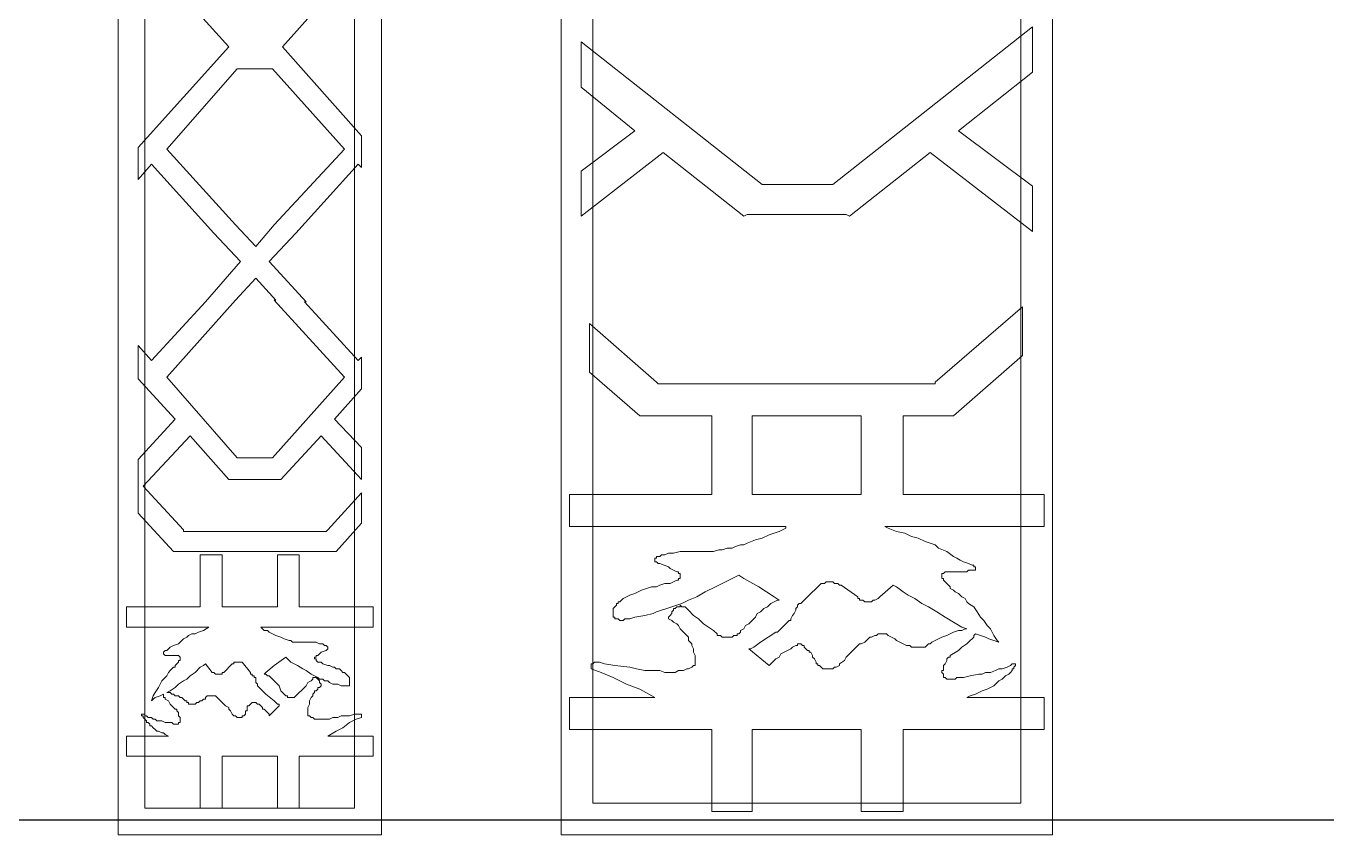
# Model space of a CAD drawing. Extents: x -66030 to 95157, y -13132 to 45879.
# Drawn here: x 51859 to 54888, y 31834 to 33718 of the extents above; entities that cross this region are included whole.
import ezdxf

# ---------------------------------------------------------------- set-up
doc = ezdxf.new("R2010")
doc.units = 0
doc.header["$LTSCALE"] = 100
doc.header["$MEASUREMENT"] = 0
doc.layers.get('0').update_dxf_attribs({"linetype": 'CONTINUOUS'})
doc.layers.add('3', color=11, linetype='CONTINUOUS')

msp = doc.modelspace()

# ---------------------------------------------------------------- linework, layer by layer
at = {"lineweight": 0}
for points in [[(52686.3, 31833.8), (52073.1, 31833.8), (52073.1, 36716.2), (52686.3, 36716.2), (52686.3, 31833.8)], [(54248.7, 36716.2), (53104.3, 36716.2), (53104.3, 31833.8), (54248.7, 31833.8), (54248.7, 36716.2)], [(52623.8, 31896.3), (52135.6, 31896.3), (52135.6, 36657.6), (52623.8, 36657.6), (52623.8, 31896.3)], [(54174.5, 36645.9), (53178.5, 36645.9), (53178.5, 31908), (54174.5, 31908), (54174.5, 36645.9)], [(53537.8, 33279), (53655, 33279), (53768.3, 33279), (53776.1, 33275.1), (53963.6, 33423.5), (54201.9, 33239.9), (54201.9, 33345.4), (54030, 33474.3), (54201.9, 33611), (54201.9, 33716.5), (53737, 33349.3), (53655, 33349.3), (53573, 33349.3), (53151.1, 33681.3), (53151.1, 33575.8), (53276.1, 33474.3), (53151.1, 33380.5), (53151.1, 33275.1), (53342.5, 33423.5), (53530, 33275.1), (53537.8, 33279)], [(53537.8, 33279), (53655, 33279), (53768.3, 33279), (53776.1, 33275.1), (53963.6, 33423.5), (54201.9, 33239.9), (54201.9, 33345.4), (54030, 33474.3), (54201.9, 33611), (54201.9, 33716.5), (53737, 33349.3), (53655, 33349.3), (53573, 33349.3), (53151.1, 33681.3), (53151.1, 33575.8), (53276.1, 33474.3), (53151.1, 33380.5), (53151.1, 33275.1), (53342.5, 33423.5), (53530, 33275.1), (53537.8, 33279)], [(52393.4, 33618.8), (52432.4, 33618.8), (52600.4, 33431.3), (52436.4, 33255.5), (52436.4, 33255.5), (52393.4, 33204.8), (52346.5, 33255.5), (52346.5, 33255.5), (52186.4, 33431.3), (52350.4, 33618.8), (52393.4, 33618.8)], [(52393.4, 33618.8), (52432.4, 33618.8), (52600.4, 33431.3), (52436.4, 33255.5), (52436.4, 33255.5), (52393.4, 33204.8), (52346.5, 33255.5), (52346.5, 33255.5), (52186.4, 33431.3), (52350.4, 33618.8), (52393.4, 33618.8)], [(52393.4, 32712.6), (52432.4, 32712.6), (52600.4, 32900.1), (52436.4, 33079.8), (52440.3, 33079.8), (52393.4, 33130.6), (52346.5, 33079.8), (52346.5, 33079.8), (52186.4, 32900.1), (52350.4, 32712.6), (52393.4, 32712.6)], [(52393.4, 32712.6), (52432.4, 32712.6), (52600.4, 32900.1), (52436.4, 33079.8), (52440.3, 33079.8), (52393.4, 33130.6), (52346.5, 33079.8), (52346.5, 33079.8), (52186.4, 32900.1), (52350.4, 32712.6), (52393.4, 32712.6)], [(53803.4, 31888.5), (53803.4, 32079.9), (53549.6, 32079.9), (53549.6, 31888.5), (53455.8, 31888.5), (53455.8, 32079.9), (53123.8, 32079.9), (53123.8, 32154.1), (53323, 32154.1), (53287.9, 32173.6), (53256.6, 32185.3), (53225.4, 32200.9), (53198, 32212.7), (53174.6, 32220.5), (53174.6, 32220.5), (53174.6, 32224.4), (53174.6, 32224.4), (53174.6, 32228.3), (53174.6, 32228.3), (53174.6, 32228.3), (53174.6, 32232.2), (53174.6, 32232.2), (53178.5, 32232.2), (53178.5, 32232.2), (53182.4, 32236.1), (53186.3, 32236.1), (53190.2, 32236.1), (53194.1, 32236.1), (53205.8, 32232.2), (53229.3, 32228.3), (53264.4, 32224.4), (53280, 32220.5), (53299.6, 32216.6), (53319.1, 32216.6), (53334.7, 32216.6), (53346.4, 32212.7), (53354.3, 32212.7), (53362.1, 32212.7), (53369.9, 32212.7), (53377.7, 32216.6), (53385.5, 32216.6), (53389.4, 32216.6), (53397.2, 32220.5), (53401.1, 32220.5), (53408.9, 32224.4), (53408.9, 32224.4), (53412.8, 32228.3), (53412.8, 32228.3), (53416.8, 32228.3), (53416.8, 32232.2), (53416.8, 32236.1), (53416.8, 32240), (53416.8, 32247.8), (53416.8, 32251.7), (53412.8, 32259.5), (53412.8, 32267.3), (53408.9, 32275.2), (53408.9, 32279.1), (53405, 32283), (53401.1, 32286.9), (53401.1, 32294.7), (53397.2, 32298.6), (53393.3, 32302.5), (53389.4, 32306.4), (53385.5, 32310.3), (53381.6, 32314.2), (53377.7, 32322), (53373.8, 32325.9), (53366, 32329.8), (53362.1, 32333.7), (53354.3, 32337.6), (53354.3, 32341.6), (53358.2, 32345.5), (53362.1, 32349.4), (53362.1, 32353.3), (53366, 32357.2), (53366, 32361.1), (53369.9, 32361.1), (53373.8, 32365), (53377.7, 32365), (53377.7, 32365), (53381.6, 32365), (53381.6, 32368.9), (53385.5, 32365), (53385.5, 32365), (53389.4, 32365), (53389.4, 32365), (53393.3, 32365), (53397.2, 32361.1), (53401.1, 32357.2), (53412.8, 32345.5), (53424.6, 32337.6), (53436.3, 32325.9), (53459.7, 32310.3), (53467.5, 32302.5), (53467.5, 32298.6), (53471.4, 32298.6), (53475.3, 32298.6), (53479.2, 32294.7), (53479.2, 32294.7), (53483.2, 32294.7), (53491, 32294.7), (53494.9, 32294.7), (53498.8, 32294.7), (53502.7, 32294.7), (53506.6, 32298.6), (53510.5, 32298.6), (53514.4, 32298.6), (53514.4, 32302.5), (53518.3, 32302.5), (53522.2, 32306.4), (53522.2, 32310.3), (53530, 32314.2), (53533.9, 32322), (53541.7, 32325.9), (53549.6, 32333.7), (53557.4, 32341.6), (53561.3, 32349.4), (53569.1, 32353.3), (53576.9, 32361.1), (53584.7, 32365), (53592.5, 32372.8), (53600.3, 32376.7), (53608.1, 32380.6), (53612.1, 32380.6), (53600.3, 32388.4), (53565.2, 32411.9), (53530, 32431.4), (53518.3, 32439.2), (53487.1, 32423.6), (53463.6, 32411.9), (53440.2, 32400.1), (53420.7, 32388.4), (53401.1, 32380.6), (53385.5, 32372.8), (53373.8, 32368.9), (53362.1, 32365), (53350.4, 32361.1), (53338.6, 32357.2), (53326.9, 32353.3), (53319.1, 32349.4), (53299.6, 32345.5), (53276.1, 32341.6), (53264.4, 32337.6), (53260.5, 32337.6), (53252.7, 32337.6), (53248.8, 32333.7), (53244.9, 32333.7), (53244.9, 32333.7), (53241, 32333.7), (53237.1, 32337.6), (53233.2, 32337.6), (53233.2, 32337.6), (53229.3, 32337.6), (53229.3, 32337.6), (53229.3, 32341.6), (53225.4, 32341.6), (53225.4, 32341.6), (53225.4, 32345.5), (53225.4, 32349.4), (53225.4, 32349.4), (53225.4, 32353.3), (53225.4, 32353.3), (53225.4, 32357.2), (53225.4, 32357.2), (53225.4, 32361.1), (53225.4, 32361.1), (53229.3, 32365), (53229.3, 32365), (53233.2, 32368.9), (53233.2, 32372.8), (53237.1, 32372.8), (53237.1, 32376.7), (53241, 32376.7), (53244.9, 32380.6), (53248.8, 32384.5), (53256.6, 32388.4), (53264.4, 32392.3), (53276.1, 32396.2), (53284, 32400.1), (53291.8, 32404), (53303.5, 32408), (53315.2, 32411.9), (53326.9, 32411.9), (53334.7, 32415.8), (53346.4, 32419.7), (53358.2, 32419.7), (53366, 32423.6), (53373.8, 32427.5), (53377.7, 32427.5), (53377.7, 32431.4), (53381.6, 32431.4), (53381.6, 32431.4), (53381.6, 32435.3), (53381.6, 32435.3), (53381.6, 32435.3), (53381.6, 32439.2), (53381.6, 32439.2), (53381.6, 32439.2), (53381.6, 32443.1), (53377.7, 32443.1), (53377.7, 32447), (53373.8, 32447), (53366, 32450.9), (53358.2, 32454.8), (53354.3, 32458.7), (53334.7, 32466.5), (53330.8, 32466.5), (53326.9, 32470.4), (53326.9, 32470.4), (53323, 32470.4), (53323, 32474.4), (53323, 32474.4), (53323, 32478.3), (53323, 32478.3), (53326.9, 32478.3), (53326.9, 32482.2), (53330.8, 32482.2), (53334.7, 32482.2), (53338.6, 32486.1), (53346.4, 32486.1), (53354.3, 32490), (53366, 32490), (53381.6, 32493.9), (53393.3, 32493.9), (53397.2, 32493.9), (53408.9, 32493.9), (53416.8, 32493.9), (53428.5, 32493.9), (53440.2, 32493.9), (53448, 32493.9), (53459.7, 32493.9), (53471.4, 32497.8), (53479.2, 32497.8), (53491, 32501.7), (53502.7, 32501.7), (53510.5, 32505.6), (53522.2, 32509.5), (53530, 32509.5), (53537.8, 32513.4), (53557.4, 32521.2), (53573, 32525.1), (53588.6, 32532.9), (53600.3, 32536.9), (53612.1, 32540.8), (53627.7, 32548.6), (53627.7, 32552.5), (53123.8, 32552.5), (53123.8, 32626.7), (53455.8, 32626.7), (53455.8, 32810.3), (53287.9, 32810.3), (53287.9, 32810.3), (53170.7, 32911.8), (53170.7, 33025.1), (53326.9, 32888.4), (53330.8, 32884.5), (53975.3, 32884.5), (53975.3, 32888.4), (54178.4, 33064.2), (54178.4, 32950.9), (54018.3, 32810.3), (54018.3, 32810.3), (54018.3, 32810.3), (54018.3, 32810.3), (54014.4, 32810.3), (53901.1, 32810.3), (53901.1, 32626.7), (54229.2, 32626.7), (54229.2, 32552.5), (53858.1, 32552.5), (53865.9, 32548.6), (53885.5, 32540.8), (53905, 32536.9), (53920.6, 32529), (53936.2, 32525.1), (53951.9, 32517.3), (53963.6, 32513.4), (53975.3, 32509.5), (53983.1, 32501.7), (54002.6, 32493.9), (54018.3, 32482.2), (54026.1, 32478.3), (54033.9, 32474.4), (54041.7, 32470.4), (54053.4, 32466.5), (54061.2, 32462.6), (54065.1, 32462.6), (54065.1, 32458.7), (54069.1, 32458.7), (54069.1, 32458.7), (54069.1, 32454.8), (54069.1, 32454.8), (54069.1, 32454.8), (54069.1, 32450.9), (54069.1, 32450.9), (54065.1, 32450.9), (54061.2, 32450.9), (54053.4, 32450.9), (54049.5, 32447), (54041.7, 32447), (54026.1, 32447), (54010.5, 32447), (54002.6, 32447), (53998.7, 32447), (53998.7, 32447), (53994.8, 32443.1), (53994.8, 32443.1), (53994.8, 32443.1), (53990.9, 32443.1), (53990.9, 32439.2), (53990.9, 32439.2), (53990.9, 32439.2), (53990.9, 32439.2), (53990.9, 32435.3), (53990.9, 32431.4), (53994.8, 32431.4), (53994.8, 32427.5), (53998.7, 32423.6), (54002.6, 32419.7), (54006.6, 32415.8), (54010.5, 32411.9), (54010.5, 32408), (54018.3, 32404), (54022.2, 32400.1), (54030, 32396.2), (54033.9, 32392.3), (54037.8, 32388.4), (54045.6, 32384.5), (54049.5, 32376.7), (54053.4, 32372.8), (54065.1, 32365), (54073, 32353.3), (54080.8, 32341.6), (54088.6, 32333.7), (54096.4, 32322), (54104.2, 32314.2), (54108.1, 32306.4), (54112, 32298.6), (54119.8, 32286.9), (54123.7, 32283), (54112, 32286.9), (54100.3, 32290.8), (54092.5, 32294.7), (54080.8, 32298.6), (54069.1, 32302.5), (54069.1, 32302.5), (54065.1, 32298.6), (54065.1, 32294.7), (54061.2, 32290.8), (54057.3, 32286.9), (54053.4, 32283), (54049.5, 32279.1), (54037.8, 32271.2), (54030, 32263.4), (54010.5, 32251.7), (54010.5, 32247.8), (54006.6, 32247.8), (54006.6, 32247.8), (54002.6, 32243.9), (54002.6, 32240), (53998.7, 32232.2), (53994.8, 32228.3), (53994.8, 32224.4), (53994.8, 32216.6), (53990.9, 32216.6), (53990.9, 32212.7), (53994.8, 32208.7), (53994.8, 32208.7), (53994.8, 32204.8), (53994.8, 32204.8), (53994.8, 32200.9), (53998.7, 32200.9), (53998.7, 32200.9), (54002.6, 32197), (54002.6, 32197), (54006.6, 32197), (54010.5, 32197), (54014.4, 32197), (54018.3, 32197), (54022.2, 32197), (54026.1, 32200.9), (54030, 32200.9), (54041.7, 32200.9), (54057.3, 32204.8), (54076.9, 32208.7), (54084.7, 32208.7), (54092.5, 32212.7), (54104.2, 32212.7), (54115.9, 32216.6), (54123.7, 32220.5), (54131.5, 32220.5), (54143.3, 32224.4), (54151.1, 32228.3), (54155, 32232.2), (54158.9, 32232.2), (54158.9, 32232.2), (54162.8, 32232.2), (54162.8, 32232.2), (54162.8, 32232.2), (54162.8, 32232.2), (54162.8, 32228.3), (54162.8, 32228.3), (54158.9, 32224.4), (54158.9, 32220.5), (54155, 32220.5), (54155, 32216.6), (54151.1, 32212.7), (54147.2, 32208.7), (54139.4, 32204.8), (54135.5, 32200.9), (54131.5, 32197), (54123.7, 32193.1), (54115.9, 32185.3), (54112, 32181.4), (54104.2, 32177.5), (54096.4, 32173.6), (54084.7, 32169.7), (54076.9, 32165.8), (54069.1, 32161.9), (54057.3, 32158), (54049.5, 32154.1), (54229.2, 32154.1), (54229.2, 32079.9), (53901.1, 32079.9), (53901.1, 31888.5), (53803.4, 31888.5)], [(53803.4, 31888.5), (53803.4, 32079.9), (53549.6, 32079.9), (53549.6, 31888.5), (53455.8, 31888.5), (53455.8, 32079.9), (53123.8, 32079.9), (53123.8, 32154.1), (53323, 32154.1), (53287.9, 32173.6), (53256.6, 32185.3), (53225.4, 32200.9), (53198, 32212.7), (53174.6, 32220.5), (53174.6, 32220.5), (53174.6, 32224.4), (53174.6, 32224.4), (53174.6, 32228.3), (53174.6, 32228.3), (53174.6, 32228.3), (53174.6, 32232.2), (53174.6, 32232.2), (53178.5, 32232.2), (53178.5, 32232.2), (53182.4, 32236.1), (53186.3, 32236.1), (53190.2, 32236.1), (53194.1, 32236.1), (53205.8, 32232.2), (53229.3, 32228.3), (53264.4, 32224.4), (53280, 32220.5), (53299.6, 32216.6), (53319.1, 32216.6), (53334.7, 32216.6), (53346.4, 32212.7), (53354.3, 32212.7), (53362.1, 32212.7), (53369.9, 32212.7), (53377.7, 32216.6), (53385.5, 32216.6), (53389.4, 32216.6), (53397.2, 32220.5), (53401.1, 32220.5), (53408.9, 32224.4), (53408.9, 32224.4), (53412.8, 32228.3), (53412.8, 32228.3), (53416.8, 32228.3), (53416.8, 32232.2), (53416.8, 32236.1), (53416.8, 32240), (53416.8, 32247.8), (53416.8, 32251.7), (53412.8, 32259.5), (53412.8, 32267.3), (53408.9, 32275.2), (53408.9, 32279.1), (53405, 32283), (53401.1, 32286.9), (53401.1, 32294.7), (53397.2, 32298.6), (53393.3, 32302.5), (53389.4, 32306.4), (53385.5, 32310.3), (53381.6, 32314.2), (53377.7, 32322), (53373.8, 32325.9), (53366, 32329.8), (53362.1, 32333.7), (53354.3, 32337.6), (53354.3, 32341.6), (53358.2, 32345.5), (53362.1, 32349.4), (53362.1, 32353.3), (53366, 32357.2), (53366, 32361.1), (53369.9, 32361.1), (53373.8, 32365), (53377.7, 32365), (53377.7, 32365), (53381.6, 32365), (53381.6, 32368.9), (53385.5, 32365), (53385.5, 32365), (53389.4, 32365), (53389.4, 32365), (53393.3, 32365), (53397.2, 32361.1), (53401.1, 32357.2), (53412.8, 32345.5), (53424.6, 32337.6), (53436.3, 32325.9), (53459.7, 32310.3), (53467.5, 32302.5), (53467.5, 32298.6), (53471.4, 32298.6), (53475.3, 32298.6), (53479.2, 32294.7), (53479.2, 32294.7), (53483.2, 32294.7), (53491, 32294.7), (53494.9, 32294.7), (53498.8, 32294.7), (53502.7, 32294.7), (53506.6, 32298.6), (53510.5, 32298.6), (53514.4, 32298.6), (53514.4, 32302.5), (53518.3, 32302.5), (53522.2, 32306.4), (53522.2, 32310.3), (53530, 32314.2), (53533.9, 32322), (53541.7, 32325.9), (53549.6, 32333.7), (53557.4, 32341.6), (53561.3, 32349.4), (53569.1, 32353.3), (53576.9, 32361.1), (53584.7, 32365), (53592.5, 32372.8), (53600.3, 32376.7), (53608.1, 32380.6), (53612.1, 32380.6), (53600.3, 32388.4), (53565.2, 32411.9), (53530, 32431.4), (53518.3, 32439.2), (53487.1, 32423.6), (53463.6, 32411.9), (53440.2, 32400.1), (53420.7, 32388.4), (53401.1, 32380.6), (53385.5, 32372.8), (53373.8, 32368.9), (53362.1, 32365), (53350.4, 32361.1), (53338.6, 32357.2), (53326.9, 32353.3), (53319.1, 32349.4), (53299.6, 32345.5), (53276.1, 32341.6), (53264.4, 32337.6), (53260.5, 32337.6), (53252.7, 32337.6), (53248.8, 32333.7), (53244.9, 32333.7), (53244.9, 32333.7), (53241, 32333.7), (53237.1, 32337.6), (53233.2, 32337.6), (53233.2, 32337.6), (53229.3, 32337.6), (53229.3, 32337.6), (53229.3, 32341.6), (53225.4, 32341.6), (53225.4, 32341.6), (53225.4, 32345.5), (53225.4, 32349.4), (53225.4, 32349.4), (53225.4, 32353.3), (53225.4, 32353.3), (53225.4, 32357.2), (53225.4, 32357.2), (53225.4, 32361.1), (53225.4, 32361.1), (53229.3, 32365), (53229.3, 32365), (53233.2, 32368.9), (53233.2, 32372.8), (53237.1, 32372.8), (53237.1, 32376.7), (53241, 32376.7), (53244.9, 32380.6), (53248.8, 32384.5), (53256.6, 32388.4), (53264.4, 32392.3), (53276.1, 32396.2), (53284, 32400.1), (53291.8, 32404), (53303.5, 32408), (53315.2, 32411.9), (53326.9, 32411.9), (53334.7, 32415.8), (53346.4, 32419.7), (53358.2, 32419.7), (53366, 32423.6), (53373.8, 32427.5), (53377.7, 32427.5), (53377.7, 32431.4), (53381.6, 32431.4), (53381.6, 32431.4), (53381.6, 32435.3), (53381.6, 32435.3), (53381.6, 32435.3), (53381.6, 32439.2), (53381.6, 32439.2), (53381.6, 32439.2), (53381.6, 32443.1), (53377.7, 32443.1), (53377.7, 32447), (53373.8, 32447), (53366, 32450.9), (53358.2, 32454.8), (53354.3, 32458.7), (53334.7, 32466.5), (53330.8, 32466.5), (53326.9, 32470.4), (53326.9, 32470.4), (53323, 32470.4), (53323, 32474.4), (53323, 32474.4), (53323, 32478.3), (53323, 32478.3), (53326.9, 32478.3), (53326.9, 32482.2), (53330.8, 32482.2), (53334.7, 32482.2), (53338.6, 32486.1), (53346.4, 32486.1), (53354.3, 32490), (53366, 32490), (53381.6, 32493.9), (53393.3, 32493.9), (53397.2, 32493.9), (53408.9, 32493.9), (53416.8, 32493.9), (53428.5, 32493.9), (53440.2, 32493.9), (53448, 32493.9), (53459.7, 32493.9), (53471.4, 32497.8), (53479.2, 32497.8), (53491, 32501.7), (53502.7, 32501.7), (53510.5, 32505.6), (53522.2, 32509.5), (53530, 32509.5), (53537.8, 32513.4), (53557.4, 32521.2), (53573, 32525.1), (53588.6, 32532.9), (53600.3, 32536.9), (53612.1, 32540.8), (53627.7, 32548.6), (53627.7, 32552.5), (53123.8, 32552.5), (53123.8, 32626.7), (53455.8, 32626.7), (53455.8, 32810.3), (53287.9, 32810.3), (53287.9, 32810.3), (53170.7, 32911.8), (53170.7, 33025.1), (53326.9, 32888.4), (53330.8, 32884.5), (53975.3, 32884.5), (53975.3, 32888.4), (54178.4, 33064.2), (54178.4, 32950.9), (54018.3, 32810.3), (54018.3, 32810.3), (54018.3, 32810.3), (54018.3, 32810.3), (54014.4, 32810.3), (53901.1, 32810.3), (53901.1, 32626.7), (54229.2, 32626.7), (54229.2, 32552.5), (53858.1, 32552.5), (53865.9, 32548.6), (53885.5, 32540.8), (53905, 32536.9), (53920.6, 32529), (53936.2, 32525.1), (53951.9, 32517.3), (53963.6, 32513.4), (53975.3, 32509.5), (53983.1, 32501.7), (54002.6, 32493.9), (54018.3, 32482.2), (54026.1, 32478.3), (54033.9, 32474.4), (54041.7, 32470.4), (54053.4, 32466.5), (54061.2, 32462.6), (54065.1, 32462.6), (54065.1, 32458.7), (54069.1, 32458.7), (54069.1, 32458.7), (54069.1, 32454.8), (54069.1, 32454.8), (54069.1, 32454.8), (54069.1, 32450.9), (54069.1, 32450.9), (54065.1, 32450.9), (54061.2, 32450.9), (54053.4, 32450.9), (54049.5, 32447), (54041.7, 32447), (54026.1, 32447), (54010.5, 32447), (54002.6, 32447), (53998.7, 32447), (53998.7, 32447), (53994.8, 32443.1), (53994.8, 32443.1), (53994.8, 32443.1), (53990.9, 32443.1), (53990.9, 32439.2), (53990.9, 32439.2), (53990.9, 32439.2), (53990.9, 32439.2), (53990.9, 32435.3), (53990.9, 32431.4), (53994.8, 32431.4), (53994.8, 32427.5), (53998.7, 32423.6), (54002.6, 32419.7), (54006.6, 32415.8), (54010.5, 32411.9), (54010.5, 32408), (54018.3, 32404), (54022.2, 32400.1), (54030, 32396.2), (54033.9, 32392.3), (54037.8, 32388.4), (54045.6, 32384.5), (54049.5, 32376.7), (54053.4, 32372.8), (54065.1, 32365), (54073, 32353.3), (54080.8, 32341.6), (54088.6, 32333.7), (54096.4, 32322), (54104.2, 32314.2), (54108.1, 32306.4), (54112, 32298.6), (54119.8, 32286.9), (54123.7, 32283), (54112, 32286.9), (54100.3, 32290.8), (54092.5, 32294.7), (54080.8, 32298.6), (54069.1, 32302.5), (54069.1, 32302.5), (54065.1, 32298.6), (54065.1, 32294.7), (54061.2, 32290.8), (54057.3, 32286.9), (54053.4, 32283), (54049.5, 32279.1), (54037.8, 32271.2), (54030, 32263.4), (54010.5, 32251.7), (54010.5, 32247.8), (54006.6, 32247.8), (54006.6, 32247.8), (54002.6, 32243.9), (54002.6, 32240), (53998.7, 32232.2), (53994.8, 32228.3), (53994.8, 32224.4), (53994.8, 32216.6), (53990.9, 32216.6), (53990.9, 32212.7), (53994.8, 32208.7), (53994.8, 32208.7), (53994.8, 32204.8), (53994.8, 32204.8), (53994.8, 32200.9), (53998.7, 32200.9), (53998.7, 32200.9), (54002.6, 32197), (54002.6, 32197), (54006.6, 32197), (54010.5, 32197), (54014.4, 32197), (54018.3, 32197), (54022.2, 32197), (54026.1, 32200.9), (54030, 32200.9), (54041.7, 32200.9), (54057.3, 32204.8), (54076.9, 32208.7), (54084.7, 32208.7), (54092.5, 32212.7), (54104.2, 32212.7), (54115.9, 32216.6), (54123.7, 32220.5), (54131.5, 32220.5), (54143.3, 32224.4), (54151.1, 32228.3), (54155, 32232.2), (54158.9, 32232.2), (54158.9, 32232.2), (54162.8, 32232.2), (54162.8, 32232.2), (54162.8, 32232.2), (54162.8, 32232.2), (54162.8, 32228.3), (54162.8, 32228.3), (54158.9, 32224.4), (54158.9, 32220.5), (54155, 32220.5), (54155, 32216.6), (54151.1, 32212.7), (54147.2, 32208.7), (54139.4, 32204.8), (54135.5, 32200.9), (54131.5, 32197), (54123.7, 32193.1), (54115.9, 32185.3), (54112, 32181.4), (54104.2, 32177.5), (54096.4, 32173.6), (54084.7, 32169.7), (54076.9, 32165.8), (54069.1, 32161.9), (54057.3, 32158), (54049.5, 32154.1), (54229.2, 32154.1), (54229.2, 32079.9), (53901.1, 32079.9), (53901.1, 31888.5), (53803.4, 31888.5)], [(53549.6, 32810.3), (53549.6, 32626.7), (53803.4, 32626.7), (53803.4, 32810.3), (53549.6, 32810.3)], [(53549.6, 32810.3), (53549.6, 32626.7), (53803.4, 32626.7), (53803.4, 32810.3), (53549.6, 32810.3)], [(52315.3, 31896.3), (52315.3, 32017.4), (52444.2, 32017.4), (52444.2, 31896.3), (52494.9, 31896.3), (52494.9, 32017.4), (52666.8, 32017.4), (52666.8, 32064.2), (52561.3, 32064.2), (52580.9, 32075.9), (52596.5, 32083.8), (52612.1, 32095.5), (52627.7, 32103.3), (52639.5, 32107.2), (52639.5, 32107.2), (52639.5, 32111.1), (52639.5, 32111.1), (52639.5, 32111.1), (52639.5, 32115), (52639.5, 32115), (52639.5, 32115), (52635.6, 32115), (52635.6, 32115), (52635.6, 32115), (52631.7, 32115), (52627.7, 32115), (52623.8, 32115), (52612.1, 32111.1), (52592.6, 32111.1), (52584.8, 32107.2), (52573.1, 32107.2), (52565.3, 32103.3), (52557.4, 32103.3), (52545.7, 32103.3), (52541.8, 32103.3), (52537.9, 32103.3), (52534, 32103.3), (52530.1, 32103.3), (52526.2, 32107.2), (52526.2, 32107.2), (52522.3, 32107.2), (52518.4, 32111.1), (52518.4, 32111.1), (52514.5, 32111.1), (52514.5, 32115), (52514.5, 32115), (52514.5, 32118.9), (52514.5, 32122.8), (52514.5, 32126.7), (52514.5, 32130.6), (52518.4, 32138.4), (52518.4, 32142.3), (52518.4, 32146.3), (52522.3, 32154.1), (52526.2, 32158), (52526.2, 32161.9), (52530.1, 32165.8), (52530.1, 32169.7), (52534, 32169.7), (52537.9, 32173.6), (52537.9, 32177.5), (52541.8, 32177.5), (52545.7, 32181.4), (52545.7, 32185.3), (52541.8, 32189.2), (52541.8, 32193.1), (52537.9, 32197), (52537.9, 32197), (52537.9, 32197), (52534, 32200.9), (52534, 32200.9), (52530.1, 32200.9), (52530.1, 32200.9), (52530.1, 32200.9), (52526.2, 32200.9), (52526.2, 32197), (52522.3, 32193.1), (52514.5, 32189.2), (52510.6, 32181.4), (52502.8, 32173.6), (52491, 32161.9), (52487.1, 32158), (52487.1, 32158), (52487.1, 32158), (52483.2, 32154.1), (52479.3, 32154.1), (52479.3, 32154.1), (52475.4, 32154.1), (52475.4, 32154.1), (52471.5, 32154.1), (52467.6, 32154.1), (52467.6, 32158), (52463.7, 32158), (52463.7, 32158), (52459.8, 32161.9), (52459.8, 32161.9), (52459.8, 32161.9), (52452, 32169.7), (52448.1, 32181.4), (52444.2, 32185.3), (52440.3, 32189.2), (52436.4, 32193.1), (52432.4, 32197), (52428.5, 32200.9), (52424.6, 32204.8), (52420.7, 32204.8), (52416.8, 32208.7), (52412.9, 32208.7), (52416.8, 32212.7), (52436.4, 32228.3), (52463.7, 32247.8), (52475.4, 32236.1), (52491, 32228.3), (52502.8, 32220.5), (52510.6, 32216.6), (52522.3, 32208.7), (52530.1, 32204.8), (52537.9, 32200.9), (52541.8, 32197), (52549.6, 32197), (52553.5, 32193.1), (52561.3, 32193.1), (52565.3, 32189.2), (52573.1, 32185.3), (52584.8, 32185.3), (52592.6, 32181.4), (52596.5, 32181.4), (52600.4, 32181.4), (52604.3, 32181.4), (52608.2, 32181.4), (52608.2, 32181.4), (52612.1, 32181.4), (52612.1, 32185.3), (52612.1, 32185.3), (52612.1, 32185.3), (52612.1, 32189.2), (52612.1, 32189.2), (52612.1, 32193.1), (52612.1, 32193.1), (52612.1, 32193.1), (52612.1, 32197), (52612.1, 32197), (52612.1, 32200.9), (52608.2, 32204.8), (52608.2, 32204.8), (52604.3, 32208.7), (52600.4, 32212.7), (52596.5, 32212.7), (52592.6, 32216.6), (52588.7, 32220.5), (52580.9, 32220.5), (52577, 32224.4), (52573.1, 32224.4), (52565.3, 32228.3), (52561.3, 32228.3), (52549.6, 32232.2), (52545.7, 32236.1), (52541.8, 32236.1), (52537.9, 32236.1), (52534, 32240), (52534, 32240), (52534, 32240), (52534, 32243.9), (52530.1, 32243.9), (52530.1, 32243.9), (52530.1, 32243.9), (52530.1, 32243.9), (52530.1, 32247.8), (52534, 32247.8), (52534, 32251.7), (52537.9, 32251.7), (52541.8, 32255.6), (52541.8, 32255.6), (52545.7, 32259.5), (52557.4, 32263.4), (52557.4, 32263.4), (52561.3, 32267.3), (52561.3, 32267.3), (52561.3, 32267.3), (52561.3, 32267.3), (52561.3, 32271.2), (52561.3, 32271.2), (52561.3, 32271.2), (52561.3, 32271.2), (52561.3, 32271.2), (52557.4, 32275.2), (52553.5, 32275.2), (52549.6, 32279.1), (52545.7, 32279.1), (52541.8, 32279.1), (52534, 32283), (52522.3, 32283), (52518.4, 32283), (52514.5, 32283), (52506.7, 32283), (52502.8, 32283), (52498.9, 32283), (52491, 32283), (52487.1, 32283), (52479.3, 32283), (52475.4, 32286.9), (52471.5, 32286.9), (52459.8, 32290.8), (52452, 32294.7), (52440.3, 32298.6), (52432.4, 32302.5), (52424.6, 32306.4), (52420.7, 32310.3), (52412.9, 32310.3), (52405.1, 32318.1), (52405.1, 32318.1), (52666.8, 32318.1), (52666.8, 32365), (52494.9, 32365), (52494.9, 32486.1), (52444.2, 32486.1), (52444.2, 32365), (52315.3, 32365), (52315.3, 32486.1), (52264.5, 32486.1), (52264.5, 32365), (52092.6, 32365), (52092.6, 32318.1), (52284, 32318.1), (52284, 32318.1), (52272.3, 32310.3), (52260.6, 32306.4), (52252.8, 32302.5), (52245, 32302.5), (52237.2, 32298.6), (52233.2, 32294.7), (52225.4, 32290.8), (52221.5, 32286.9), (52213.7, 32279.1), (52202, 32275.2), (52194.2, 32271.2), (52190.3, 32267.3), (52186.4, 32263.4), (52182.5, 32263.4), (52178.6, 32259.5), (52178.6, 32259.5), (52178.6, 32259.5), (52178.6, 32259.5), (52178.6, 32255.6), (52178.6, 32255.6), (52178.6, 32255.6), (52178.6, 32255.6), (52178.6, 32255.6), (52178.6, 32255.6), (52182.5, 32251.7), (52186.4, 32251.7), (52190.3, 32251.7), (52190.3, 32251.7), (52202, 32251.7), (52205.9, 32251.7), (52213.7, 32251.7), (52213.7, 32251.7), (52217.6, 32247.8), (52217.6, 32247.8), (52217.6, 32247.8), (52217.6, 32247.8), (52217.6, 32247.8), (52217.6, 32243.9), (52217.6, 32243.9), (52217.6, 32240), (52213.7, 32240), (52213.7, 32236.1), (52209.8, 32232.2), (52205.9, 32228.3), (52205.9, 32224.4), (52202, 32224.4), (52198.1, 32220.5), (52194.2, 32216.6), (52190.3, 32212.7), (52186.4, 32204.8), (52178.6, 32197), (52174.7, 32193.1), (52170.7, 32185.3), (52166.8, 32177.5), (52159, 32165.8), (52155.1, 32158), (52151.2, 32146.3), (52155.1, 32150.2), (52159, 32154.1), (52170.7, 32158), (52178.6, 32161.9), (52178.6, 32158), (52178.6, 32158), (52178.6, 32154.1), (52182.5, 32154.1), (52182.5, 32150.2), (52190.3, 32146.3), (52194.2, 32138.4), (52198.1, 32134.5), (52205.9, 32126.7), (52209.8, 32126.7), (52209.8, 32122.8), (52213.7, 32118.9), (52213.7, 32115), (52213.7, 32111.1), (52217.6, 32107.2), (52217.6, 32107.2), (52217.6, 32103.3), (52217.6, 32099.4), (52217.6, 32095.5), (52213.7, 32095.5), (52213.7, 32095.5), (52213.7, 32095.5), (52213.7, 32091.6), (52209.8, 32091.6), (52209.8, 32091.6), (52209.8, 32091.6), (52205.9, 32091.6), (52205.9, 32091.6), (52202, 32091.6), (52198.1, 32095.5), (52198.1, 32095.5), (52190.3, 32095.5), (52182.5, 32095.5), (52174.7, 32099.4), (52162.9, 32099.4), (52159, 32103.3), (52155.1, 32103.3), (52151.2, 32107.2), (52143.4, 32107.2), (52139.5, 32111.1), (52135.6, 32111.1), (52135.6, 32115), (52131.7, 32115), (52131.7, 32115), (52131.7, 32115), (52127.8, 32115), (52127.8, 32115), (52127.8, 32111.1), (52131.7, 32111.1), (52131.7, 32107.2), (52131.7, 32107.2), (52135.6, 32103.3), (52135.6, 32103.3), (52139.5, 32099.4), (52139.5, 32095.5), (52143.4, 32095.5), (52147.3, 32091.6), (52147.3, 32087.7), (52151.2, 32087.7), (52155.1, 32083.8), (52159, 32079.9), (52162.9, 32075.9), (52166.8, 32075.9), (52174.7, 32072), (52178.6, 32072), (52182.5, 32068.1), (52190.3, 32064.2), (52092.6, 32064.2), (52092.6, 32017.4), (52264.5, 32017.4), (52264.5, 31896.3), (52315.3, 31896.3)], [(52315.3, 31896.3), (52315.3, 32017.4), (52444.2, 32017.4), (52444.2, 31896.3), (52494.9, 31896.3), (52494.9, 32017.4), (52666.8, 32017.4), (52666.8, 32064.2), (52561.3, 32064.2), (52580.9, 32075.9), (52596.5, 32083.8), (52612.1, 32095.5), (52627.7, 32103.3), (52639.5, 32107.2), (52639.5, 32107.2), (52639.5, 32111.1), (52639.5, 32111.1), (52639.5, 32111.1), (52639.5, 32115), (52639.5, 32115), (52639.5, 32115), (52635.6, 32115), (52635.6, 32115), (52635.6, 32115), (52631.7, 32115), (52627.7, 32115), (52623.8, 32115), (52612.1, 32111.1), (52592.6, 32111.1), (52584.8, 32107.2), (52573.1, 32107.2), (52565.3, 32103.3), (52557.4, 32103.3), (52545.7, 32103.3), (52541.8, 32103.3), (52537.9, 32103.3), (52534, 32103.3), (52530.1, 32103.3), (52526.2, 32107.2), (52526.2, 32107.2), (52522.3, 32107.2), (52518.4, 32111.1), (52518.4, 32111.1), (52514.5, 32111.1), (52514.5, 32115), (52514.5, 32115), (52514.5, 32118.9), (52514.5, 32122.8), (52514.5, 32126.7), (52514.5, 32130.6), (52518.4, 32138.4), (52518.4, 32142.3), (52518.4, 32146.3), (52522.3, 32154.1), (52526.2, 32158), (52526.2, 32161.9), (52530.1, 32165.8), (52530.1, 32169.7), (52534, 32169.7), (52537.9, 32173.6), (52537.9, 32177.5), (52541.8, 32177.5), (52545.7, 32181.4), (52545.7, 32185.3), (52541.8, 32189.2), (52541.8, 32193.1), (52537.9, 32197), (52537.9, 32197), (52537.9, 32197), (52534, 32200.9), (52534, 32200.9), (52530.1, 32200.9), (52530.1, 32200.9), (52530.1, 32200.9), (52526.2, 32200.9), (52526.2, 32197), (52522.3, 32193.1), (52514.5, 32189.2), (52510.6, 32181.4), (52502.8, 32173.6), (52491, 32161.9), (52487.1, 32158), (52487.1, 32158), (52487.1, 32158), (52483.2, 32154.1), (52479.3, 32154.1), (52479.3, 32154.1), (52475.4, 32154.1), (52475.4, 32154.1), (52471.5, 32154.1), (52467.6, 32154.1), (52467.6, 32158), (52463.7, 32158), (52463.7, 32158), (52459.8, 32161.9), (52459.8, 32161.9), (52459.8, 32161.9), (52452, 32169.7), (52448.1, 32181.4), (52444.2, 32185.3), (52440.3, 32189.2), (52436.4, 32193.1), (52432.4, 32197), (52428.5, 32200.9), (52424.6, 32204.8), (52420.7, 32204.8), (52416.8, 32208.7), (52412.9, 32208.7), (52416.8, 32212.7), (52436.4, 32228.3), (52463.7, 32247.8), (52475.4, 32236.1), (52491, 32228.3), (52502.8, 32220.5), (52510.6, 32216.6), (52522.3, 32208.7), (52530.1, 32204.8), (52537.9, 32200.9), (52541.8, 32197), (52549.6, 32197), (52553.5, 32193.1), (52561.3, 32193.1), (52565.3, 32189.2), (52573.1, 32185.3), (52584.8, 32185.3), (52592.6, 32181.4), (52596.5, 32181.4), (52600.4, 32181.4), (52604.3, 32181.4), (52608.2, 32181.4), (52608.2, 32181.4), (52612.1, 32181.4), (52612.1, 32185.3), (52612.1, 32185.3), (52612.1, 32185.3), (52612.1, 32189.2), (52612.1, 32189.2), (52612.1, 32193.1), (52612.1, 32193.1), (52612.1, 32193.1), (52612.1, 32197), (52612.1, 32197), (52612.1, 32200.9), (52608.2, 32204.8), (52608.2, 32204.8), (52604.3, 32208.7), (52600.4, 32212.7), (52596.5, 32212.7), (52592.6, 32216.6), (52588.7, 32220.5), (52580.9, 32220.5), (52577, 32224.4), (52573.1, 32224.4), (52565.3, 32228.3), (52561.3, 32228.3), (52549.6, 32232.2), (52545.7, 32236.1), (52541.8, 32236.1), (52537.9, 32236.1), (52534, 32240), (52534, 32240), (52534, 32240), (52534, 32243.9), (52530.1, 32243.9), (52530.1, 32243.9), (52530.1, 32243.9), (52530.1, 32243.9), (52530.1, 32247.8), (52534, 32247.8), (52534, 32251.7), (52537.9, 32251.7), (52541.8, 32255.6), (52541.8, 32255.6), (52545.7, 32259.5), (52557.4, 32263.4), (52557.4, 32263.4), (52561.3, 32267.3), (52561.3, 32267.3), (52561.3, 32267.3), (52561.3, 32267.3), (52561.3, 32271.2), (52561.3, 32271.2), (52561.3, 32271.2), (52561.3, 32271.2), (52561.3, 32271.2), (52557.4, 32275.2), (52553.5, 32275.2), (52549.6, 32279.1), (52545.7, 32279.1), (52541.8, 32279.1), (52534, 32283), (52522.3, 32283), (52518.4, 32283), (52514.5, 32283), (52506.7, 32283), (52502.8, 32283), (52498.9, 32283), (52491, 32283), (52487.1, 32283), (52479.3, 32283), (52475.4, 32286.9), (52471.5, 32286.9), (52459.8, 32290.8), (52452, 32294.7), (52440.3, 32298.6), (52432.4, 32302.5), (52424.6, 32306.4), (52420.7, 32310.3), (52412.9, 32310.3), (52405.1, 32318.1), (52405.1, 32318.1), (52666.8, 32318.1), (52666.8, 32365), (52494.9, 32365), (52494.9, 32486.1), (52444.2, 32486.1), (52444.2, 32365), (52315.3, 32365), (52315.3, 32486.1), (52264.5, 32486.1), (52264.5, 32365), (52092.6, 32365), (52092.6, 32318.1), (52284, 32318.1), (52284, 32318.1), (52272.3, 32310.3), (52260.6, 32306.4), (52252.8, 32302.5), (52245, 32302.5), (52237.2, 32298.6), (52233.2, 32294.7), (52225.4, 32290.8), (52221.5, 32286.9), (52213.7, 32279.1), (52202, 32275.2), (52194.2, 32271.2), (52190.3, 32267.3), (52186.4, 32263.4), (52182.5, 32263.4), (52178.6, 32259.5), (52178.6, 32259.5), (52178.6, 32259.5), (52178.6, 32259.5), (52178.6, 32255.6), (52178.6, 32255.6), (52178.6, 32255.6), (52178.6, 32255.6), (52178.6, 32255.6), (52178.6, 32255.6), (52182.5, 32251.7), (52186.4, 32251.7), (52190.3, 32251.7), (52190.3, 32251.7), (52202, 32251.7), (52205.9, 32251.7), (52213.7, 32251.7), (52213.7, 32251.7), (52217.6, 32247.8), (52217.6, 32247.8), (52217.6, 32247.8), (52217.6, 32247.8), (52217.6, 32247.8), (52217.6, 32243.9), (52217.6, 32243.9), (52217.6, 32240), (52213.7, 32240), (52213.7, 32236.1), (52209.8, 32232.2), (52205.9, 32228.3), (52205.9, 32224.4), (52202, 32224.4), (52198.1, 32220.5), (52194.2, 32216.6), (52190.3, 32212.7), (52186.4, 32204.8), (52178.6, 32197), (52174.7, 32193.1), (52170.7, 32185.3), (52166.8, 32177.5), (52159, 32165.8), (52155.1, 32158), (52151.2, 32146.3), (52155.1, 32150.2), (52159, 32154.1), (52170.7, 32158), (52178.6, 32161.9), (52178.6, 32158), (52178.6, 32158), (52178.6, 32154.1), (52182.5, 32154.1), (52182.5, 32150.2), (52190.3, 32146.3), (52194.2, 32138.4), (52198.1, 32134.5), (52205.9, 32126.7), (52209.8, 32126.7), (52209.8, 32122.8), (52213.7, 32118.9), (52213.7, 32115), (52213.7, 32111.1), (52217.6, 32107.2), (52217.6, 32107.2), (52217.6, 32103.3), (52217.6, 32099.4), (52217.6, 32095.5), (52213.7, 32095.5), (52213.7, 32095.5), (52213.7, 32095.5), (52213.7, 32091.6), (52209.8, 32091.6), (52209.8, 32091.6), (52209.8, 32091.6), (52205.9, 32091.6), (52205.9, 32091.6), (52202, 32091.6), (52198.1, 32095.5), (52198.1, 32095.5), (52190.3, 32095.5), (52182.5, 32095.5), (52174.7, 32099.4), (52162.9, 32099.4), (52159, 32103.3), (52155.1, 32103.3), (52151.2, 32107.2), (52143.4, 32107.2), (52139.5, 32111.1), (52135.6, 32111.1), (52135.6, 32115), (52131.7, 32115), (52131.7, 32115), (52131.7, 32115), (52127.8, 32115), (52127.8, 32115), (52127.8, 32111.1), (52131.7, 32111.1), (52131.7, 32107.2), (52131.7, 32107.2), (52135.6, 32103.3), (52135.6, 32103.3), (52139.5, 32099.4), (52139.5, 32095.5), (52143.4, 32095.5), (52147.3, 32091.6), (52147.3, 32087.7), (52151.2, 32087.7), (52155.1, 32083.8), (52159, 32079.9), (52162.9, 32075.9), (52166.8, 32075.9), (52174.7, 32072), (52178.6, 32072), (52182.5, 32068.1), (52190.3, 32064.2), (52092.6, 32064.2), (52092.6, 32017.4), (52264.5, 32017.4), (52264.5, 31896.3), (52315.3, 31896.3)], [(53655, 32368.9), (53655, 32368.9), (53655, 32365), (53651.1, 32361.1), (53651.1, 32357.2), (53647.2, 32349.4), (53643.3, 32345.5), (53639.4, 32337.6), (53639.4, 32333.7), (53635.5, 32333.7), (53631.6, 32329.8), (53627.7, 32325.9), (53623.8, 32322), (53619.9, 32318.1), (53616, 32314.2), (53612.1, 32310.3), (53608.1, 32306.4), (53604.2, 32306.4), (53569.1, 32283), (53553.5, 32271.2), (53545.7, 32267.3), (53541.7, 32267.3), (53588.6, 32228.3), (53592.5, 32232.2), (53600.3, 32240), (53604.2, 32243.9), (53612.1, 32247.8), (53616, 32255.6), (53623.8, 32259.5), (53631.6, 32263.4), (53639.4, 32267.3), (53643.3, 32271.2), (53651.1, 32275.2), (53655, 32275.2), (53655, 32279.1), (53658.9, 32279.1), (53662.8, 32279.1), (53662.8, 32279.1), (53666.7, 32275.2), (53666.7, 32275.2), (53670.6, 32275.2), (53670.6, 32275.2), (53670.6, 32271.2), (53674.5, 32267.3), (53674.5, 32267.3), (53678.5, 32263.4), (53678.5, 32263.4), (53682.4, 32263.4), (53682.4, 32259.5), (53686.3, 32259.5), (53686.3, 32259.5), (53686.3, 32259.5), (53686.3, 32259.5), (53686.3, 32259.5), (53690.2, 32251.7), (53690.2, 32247.8), (53694.1, 32243.9), (53698, 32236.1), (53698, 32236.1), (53698, 32232.2), (53701.9, 32232.2), (53701.9, 32228.3), (53705.8, 32228.3), (53709.7, 32224.4), (53709.7, 32224.4), (53713.6, 32220.5), (53717.5, 32220.5), (53717.5, 32220.5), (53721.4, 32220.5), (53725.3, 32220.5), (53729.2, 32220.5), (53733.1, 32220.5), (53737, 32220.5), (53740.9, 32224.4), (53744.9, 32224.4), (53752.7, 32228.3), (53752.7, 32232.2), (53764.4, 32240), (53768.3, 32247.8), (53776.1, 32255.6), (53783.9, 32263.4), (53791.7, 32271.2), (53799.5, 32279.1), (53803.4, 32279.1), (53811.3, 32283), (53815.2, 32286.9), (53819.1, 32290.8), (53823, 32294.7), (53826.9, 32294.7), (53834.7, 32298.6), (53838.6, 32298.6), (53842.5, 32302.5), (53846.4, 32302.5), (53850.3, 32302.5), (53854.2, 32302.5), (53858.1, 32302.5), (53862, 32302.5), (53865.9, 32298.6), (53873.8, 32294.7), (53881.6, 32290.8), (53885.5, 32286.9), (53893.3, 32283), (53901.1, 32279.1), (53908.9, 32275.2), (53916.7, 32275.2), (53920.6, 32271.2), (53924.5, 32271.2), (53928.4, 32271.2), (53932.3, 32271.2), (53936.2, 32271.2), (53940.2, 32271.2), (53944.1, 32271.2), (53948, 32271.2), (53951.9, 32271.2), (53955.8, 32275.2), (53955.8, 32275.2), (53959.7, 32279.1), (53963.6, 32279.1), (53967.5, 32283), (53975.3, 32286.9), (53983.1, 32290.8), (53990.9, 32294.7), (54002.6, 32298.6), (54010.5, 32302.5), (54018.3, 32306.4), (54030, 32310.3), (54037.8, 32310.3), (54045.6, 32314.2), (54049.5, 32314.2), (54037.8, 32318.1), (54018.3, 32329.8), (53998.7, 32341.6), (53979.2, 32353.3), (53959.7, 32365), (53944.1, 32372.8), (53928.4, 32384.5), (53912.8, 32392.3), (53901.1, 32400.1), (53885.5, 32411.9), (53877.7, 32415.8), (53846.4, 32388.4), (53842.5, 32384.5), (53842.5, 32384.5), (53834.7, 32380.6), (53830.8, 32380.6), (53826.9, 32376.7), (53823, 32376.7), (53815.2, 32376.7), (53811.3, 32376.7), (53811.3, 32376.7), (53807.4, 32380.6), (53803.4, 32380.6), (53799.5, 32380.6), (53799.5, 32384.5), (53795.6, 32384.5), (53795.6, 32388.4), (53756.6, 32415.8), (53752.7, 32415.8), (53748.8, 32419.7), (53744.9, 32419.7), (53740.9, 32419.7), (53737, 32423.6), (53733.1, 32423.6), (53729.2, 32423.6), (53725.3, 32423.6), (53721.4, 32423.6), (53717.5, 32419.7), (53709.7, 32419.7), (53674.5, 32384.5), (53670.6, 32380.6), (53666.7, 32376.7), (53662.8, 32372.8), (53658.9, 32372.8), (53655, 32368.9), (53655, 32368.9)], [(53655, 32368.9), (53655, 32368.9), (53655, 32365), (53651.1, 32361.1), (53651.1, 32357.2), (53647.2, 32349.4), (53643.3, 32345.5), (53639.4, 32337.6), (53639.4, 32333.7), (53635.5, 32333.7), (53631.6, 32329.8), (53627.7, 32325.9), (53623.8, 32322), (53619.9, 32318.1), (53616, 32314.2), (53612.1, 32310.3), (53608.1, 32306.4), (53604.2, 32306.4), (53569.1, 32283), (53553.5, 32271.2), (53545.7, 32267.3), (53541.7, 32267.3), (53588.6, 32228.3), (53592.5, 32232.2), (53600.3, 32240), (53604.2, 32243.9), (53612.1, 32247.8), (53616, 32255.6), (53623.8, 32259.5), (53631.6, 32263.4), (53639.4, 32267.3), (53643.3, 32271.2), (53651.1, 32275.2), (53655, 32275.2), (53655, 32279.1), (53658.9, 32279.1), (53662.8, 32279.1), (53662.8, 32279.1), (53666.7, 32275.2), (53666.7, 32275.2), (53670.6, 32275.2), (53670.6, 32275.2), (53670.6, 32271.2), (53674.5, 32267.3), (53674.5, 32267.3), (53678.5, 32263.4), (53678.5, 32263.4), (53682.4, 32263.4), (53682.4, 32259.5), (53686.3, 32259.5), (53686.3, 32259.5), (53686.3, 32259.5), (53686.3, 32259.5), (53686.3, 32259.5), (53690.2, 32251.7), (53690.2, 32247.8), (53694.1, 32243.9), (53698, 32236.1), (53698, 32236.1), (53698, 32232.2), (53701.9, 32232.2), (53701.9, 32228.3), (53705.8, 32228.3), (53709.7, 32224.4), (53709.7, 32224.4), (53713.6, 32220.5), (53717.5, 32220.5), (53717.5, 32220.5), (53721.4, 32220.5), (53725.3, 32220.5), (53729.2, 32220.5), (53733.1, 32220.5), (53737, 32220.5), (53740.9, 32224.4), (53744.9, 32224.4), (53752.7, 32228.3), (53752.7, 32232.2), (53764.4, 32240), (53768.3, 32247.8), (53776.1, 32255.6), (53783.9, 32263.4), (53791.7, 32271.2), (53799.5, 32279.1), (53803.4, 32279.1), (53811.3, 32283), (53815.2, 32286.9), (53819.1, 32290.8), (53823, 32294.7), (53826.9, 32294.7), (53834.7, 32298.6), (53838.6, 32298.6), (53842.5, 32302.5), (53846.4, 32302.5), (53850.3, 32302.5), (53854.2, 32302.5), (53858.1, 32302.5), (53862, 32302.5), (53865.9, 32298.6), (53873.8, 32294.7), (53881.6, 32290.8), (53885.5, 32286.9), (53893.3, 32283), (53901.1, 32279.1), (53908.9, 32275.2), (53916.7, 32275.2), (53920.6, 32271.2), (53924.5, 32271.2), (53928.4, 32271.2), (53932.3, 32271.2), (53936.2, 32271.2), (53940.2, 32271.2), (53944.1, 32271.2), (53948, 32271.2), (53951.9, 32271.2), (53955.8, 32275.2), (53955.8, 32275.2), (53959.7, 32279.1), (53963.6, 32279.1), (53967.5, 32283), (53975.3, 32286.9), (53983.1, 32290.8), (53990.9, 32294.7), (54002.6, 32298.6), (54010.5, 32302.5), (54018.3, 32306.4), (54030, 32310.3), (54037.8, 32310.3), (54045.6, 32314.2), (54049.5, 32314.2), (54037.8, 32318.1), (54018.3, 32329.8), (53998.7, 32341.6), (53979.2, 32353.3), (53959.7, 32365), (53944.1, 32372.8), (53928.4, 32384.5), (53912.8, 32392.3), (53901.1, 32400.1), (53885.5, 32411.9), (53877.7, 32415.8), (53846.4, 32388.4), (53842.5, 32384.5), (53842.5, 32384.5), (53834.7, 32380.6), (53830.8, 32380.6), (53826.9, 32376.7), (53823, 32376.7), (53815.2, 32376.7), (53811.3, 32376.7), (53811.3, 32376.7), (53807.4, 32380.6), (53803.4, 32380.6), (53799.5, 32380.6), (53799.5, 32384.5), (53795.6, 32384.5), (53795.6, 32388.4), (53756.6, 32415.8), (53752.7, 32415.8), (53748.8, 32419.7), (53744.9, 32419.7), (53740.9, 32419.7), (53737, 32423.6), (53733.1, 32423.6), (53729.2, 32423.6), (53725.3, 32423.6), (53721.4, 32423.6), (53717.5, 32419.7), (53709.7, 32419.7), (53674.5, 32384.5), (53670.6, 32380.6), (53666.7, 32376.7), (53662.8, 32372.8), (53658.9, 32372.8), (53655, 32368.9), (53655, 32368.9)], [(52393.4, 32200.9), (52393.4, 32200.9), (52393.4, 32197), (52393.4, 32193.1), (52393.4, 32189.2), (52397.3, 32185.3), (52397.3, 32181.4), (52401.2, 32177.5), (52405.1, 32173.6), (52409, 32169.7), (52412.9, 32165.8), (52416.8, 32161.9), (52436.4, 32146.3), (52444.2, 32138.4), (52448.1, 32138.4), (52448.1, 32134.5), (52424.6, 32111.1), (52424.6, 32115), (52420.7, 32118.9), (52412.9, 32126.7), (52409, 32126.7), (52409, 32130.6), (52405.1, 32134.5), (52401.2, 32138.4), (52397.3, 32138.4), (52393.4, 32142.3), (52389.5, 32142.3), (52389.5, 32142.3), (52389.5, 32142.3), (52385.6, 32142.3), (52385.6, 32142.3), (52385.6, 32142.3), (52385.6, 32142.3), (52381.7, 32138.4), (52377.8, 32134.5), (52377.8, 32134.5), (52377.8, 32134.5), (52373.9, 32134.5), (52373.9, 32134.5), (52373.9, 32134.5), (52373.9, 32134.5), (52373.9, 32130.6), (52373.9, 32126.7), (52373.9, 32122.8), (52370, 32122.8), (52370, 32118.9), (52370, 32115), (52366, 32111.1), (52366, 32111.1), (52362.1, 32111.1), (52362.1, 32107.2), (52362.1, 32107.2), (52358.2, 32107.2), (52358.2, 32107.2), (52358.2, 32107.2), (52354.3, 32107.2), (52354.3, 32107.2), (52350.4, 32107.2), (52350.4, 32107.2), (52346.5, 32111.1), (52342.6, 32111.1), (52342.6, 32111.1), (52338.7, 32115), (52334.8, 32122.8), (52330.9, 32126.7), (52330.9, 32130.6), (52323.1, 32134.5), (52319.2, 32138.4), (52315.3, 32142.3), (52311.4, 32146.3), (52307.5, 32150.2), (52303.6, 32154.1), (52303.6, 32154.1), (52299.6, 32158), (52295.7, 32158), (52295.7, 32158), (52291.8, 32158), (52291.8, 32158), (52287.9, 32158), (52284, 32158), (52284, 32158), (52280.1, 32158), (52276.2, 32154.1), (52276.2, 32150.2), (52272.3, 32150.2), (52268.4, 32146.3), (52264.5, 32146.3), (52260.6, 32142.3), (52256.7, 32142.3), (52252.8, 32138.4), (52248.9, 32138.4), (52245, 32138.4), (52245, 32138.4), (52241.1, 32138.4), (52241.1, 32138.4), (52237.2, 32138.4), (52237.2, 32142.3), (52237.2, 32142.3), (52233.2, 32142.3), (52233.2, 32146.3), (52229.3, 32146.3), (52225.4, 32150.2), (52221.5, 32154.1), (52217.6, 32154.1), (52213.7, 32158), (52205.9, 32158), (52202, 32161.9), (52198.1, 32161.9), (52194.2, 32165.8), (52190.3, 32165.8), (52186.4, 32165.8), (52194.2, 32169.7), (52205.9, 32177.5), (52213.7, 32185.3), (52225.4, 32193.1), (52233.2, 32197), (52241.1, 32204.8), (52252.8, 32212.7), (52264.5, 32224.4), (52272.3, 32228.3), (52276.2, 32232.2), (52291.8, 32212.7), (52295.7, 32212.7), (52299.6, 32208.7), (52299.6, 32208.7), (52303.6, 32208.7), (52303.6, 32208.7), (52307.5, 32208.7), (52311.4, 32208.7), (52311.4, 32208.7), (52311.4, 32208.7), (52315.3, 32208.7), (52315.3, 32208.7), (52315.3, 32212.7), (52319.2, 32212.7), (52319.2, 32212.7), (52338.7, 32232.2), (52338.7, 32232.2), (52342.6, 32232.2), (52342.6, 32236.1), (52346.5, 32236.1), (52346.5, 32236.1), (52350.4, 32236.1), (52354.3, 32236.1), (52358.2, 32236.1), (52358.2, 32236.1), (52362.1, 32236.1), (52381.7, 32212.7), (52381.7, 32208.7), (52385.6, 32208.7), (52385.6, 32204.8), (52389.5, 32204.8), (52389.5, 32200.9), (52393.4, 32200.9)], [(52393.4, 32200.9), (52393.4, 32200.9), (52393.4, 32197), (52393.4, 32193.1), (52393.4, 32189.2), (52397.3, 32185.3), (52397.3, 32181.4), (52401.2, 32177.5), (52405.1, 32173.6), (52409, 32169.7), (52412.9, 32165.8), (52416.8, 32161.9), (52436.4, 32146.3), (52444.2, 32138.4), (52448.1, 32138.4), (52448.1, 32134.5), (52424.6, 32111.1), (52424.6, 32115), (52420.7, 32118.9), (52412.9, 32126.7), (52409, 32126.7), (52409, 32130.6), (52405.1, 32134.5), (52401.2, 32138.4), (52397.3, 32138.4), (52393.4, 32142.3), (52389.5, 32142.3), (52389.5, 32142.3), (52389.5, 32142.3), (52385.6, 32142.3), (52385.6, 32142.3), (52385.6, 32142.3), (52385.6, 32142.3), (52381.7, 32138.4), (52377.8, 32134.5), (52377.8, 32134.5), (52377.8, 32134.5), (52373.9, 32134.5), (52373.9, 32134.5), (52373.9, 32134.5), (52373.9, 32134.5), (52373.9, 32130.6), (52373.9, 32126.7), (52373.9, 32122.8), (52370, 32122.8), (52370, 32118.9), (52370, 32115), (52366, 32111.1), (52366, 32111.1), (52362.1, 32111.1), (52362.1, 32107.2), (52362.1, 32107.2), (52358.2, 32107.2), (52358.2, 32107.2), (52358.2, 32107.2), (52354.3, 32107.2), (52354.3, 32107.2), (52350.4, 32107.2), (52350.4, 32107.2), (52346.5, 32111.1), (52342.6, 32111.1), (52342.6, 32111.1), (52338.7, 32115), (52334.8, 32122.8), (52330.9, 32126.7), (52330.9, 32130.6), (52323.1, 32134.5), (52319.2, 32138.4), (52315.3, 32142.3), (52311.4, 32146.3), (52307.5, 32150.2), (52303.6, 32154.1), (52303.6, 32154.1), (52299.6, 32158), (52295.7, 32158), (52295.7, 32158), (52291.8, 32158), (52291.8, 32158), (52287.9, 32158), (52284, 32158), (52284, 32158), (52280.1, 32158), (52276.2, 32154.1), (52276.2, 32150.2), (52272.3, 32150.2), (52268.4, 32146.3), (52264.5, 32146.3), (52260.6, 32142.3), (52256.7, 32142.3), (52252.8, 32138.4), (52248.9, 32138.4), (52245, 32138.4), (52245, 32138.4), (52241.1, 32138.4), (52241.1, 32138.4), (52237.2, 32138.4), (52237.2, 32142.3), (52237.2, 32142.3), (52233.2, 32142.3), (52233.2, 32146.3), (52229.3, 32146.3), (52225.4, 32150.2), (52221.5, 32154.1), (52217.6, 32154.1), (52213.7, 32158), (52205.9, 32158), (52202, 32161.9), (52198.1, 32161.9), (52194.2, 32165.8), (52190.3, 32165.8), (52186.4, 32165.8), (52194.2, 32169.7), (52205.9, 32177.5), (52213.7, 32185.3), (52225.4, 32193.1), (52233.2, 32197), (52241.1, 32204.8), (52252.8, 32212.7), (52264.5, 32224.4), (52272.3, 32228.3), (52276.2, 32232.2), (52291.8, 32212.7), (52295.7, 32212.7), (52299.6, 32208.7), (52299.6, 32208.7), (52303.6, 32208.7), (52303.6, 32208.7), (52307.5, 32208.7), (52311.4, 32208.7), (52311.4, 32208.7), (52311.4, 32208.7), (52315.3, 32208.7), (52315.3, 32208.7), (52315.3, 32212.7), (52319.2, 32212.7), (52319.2, 32212.7), (52338.7, 32232.2), (52338.7, 32232.2), (52342.6, 32232.2), (52342.6, 32236.1), (52346.5, 32236.1), (52346.5, 32236.1), (52350.4, 32236.1), (52354.3, 32236.1), (52358.2, 32236.1), (52358.2, 32236.1), (52362.1, 32236.1), (52381.7, 32212.7), (52381.7, 32208.7), (52385.6, 32208.7), (52385.6, 32204.8), (52389.5, 32204.8), (52389.5, 32200.9), (52393.4, 32200.9)]]:
    msp.add_lwpolyline(points, close=True, dxfattribs=at)
msp.add_lwpolyline([(52639.5, 33876.6), (52455.9, 33669.6), (52639.5, 33462.6), (52639.5, 33423.5), (52639.5, 33404), (52639.5, 33388.4), (52631.7, 33396.2), (52487.1, 33236), (52487.1, 33236), (52424.6, 33169.6), (52510.6, 33075.9), (52506.7, 33075.9), (52631.7, 32939.2), (52639.5, 32947), (52639.5, 32931.4), (52639.5, 32907.9), (52639.5, 32872.8), (52577, 32802.5), (52639.5, 32736.1), (52639.5, 32661.8), (52545.7, 32763.4), (52452, 32661.8), (52448.1, 32661.8), (52393.4, 32661.8), (52334.8, 32661.8), (52330.9, 32661.8), (52241.1, 32763.4), (52131.7, 32646.2), (52225.4, 32544.7), (52225.4, 32540.8), (52557.4, 32540.8), (52561.3, 32544.7), (52639.5, 32630.6), (52639.5, 32560.3), (52639.5, 32560.3), (52580.9, 32493.9), (52580.9, 32493.9), (52577, 32493.9), (52205.9, 32493.9), (52205.9, 32493.9), (52205.9, 32493.9), (52202, 32493.9), (52202, 32493.9), (52120, 32583.7), (52120, 32634.5), (52120, 32654), (52120, 32708.7), (52205.9, 32802.5), (52120, 32896.2), (52120, 32974.3), (52151.2, 32939.2), (52276.2, 33075.9), (52276.2, 33075.9), (52358.2, 33169.6), (52295.7, 33236), (52295.7, 33236), (52151.2, 33396.2), (52120, 33361), (52120, 33435.2), (52330.9, 33669.6), (52120, 33903.9)], dxfattribs=at)
msp.add_lwpolyline([(52639.5, 33876.6), (52455.9, 33669.6), (52639.5, 33462.6), (52639.5, 33423.5), (52639.5, 33404), (52639.5, 33388.4), (52631.7, 33396.2), (52487.1, 33236), (52487.1, 33236), (52424.6, 33169.6), (52510.6, 33075.9), (52506.7, 33075.9), (52631.7, 32939.2), (52639.5, 32947), (52639.5, 32931.4), (52639.5, 32907.9), (52639.5, 32872.8), (52577, 32802.5), (52639.5, 32736.1), (52639.5, 32661.8), (52545.7, 32763.4), (52452, 32661.8), (52448.1, 32661.8), (52393.4, 32661.8), (52334.8, 32661.8), (52330.9, 32661.8), (52241.1, 32763.4), (52131.7, 32646.2), (52225.4, 32544.7), (52225.4, 32540.8), (52557.4, 32540.8), (52561.3, 32544.7), (52639.5, 32630.6), (52639.5, 32560.3), (52639.5, 32560.3), (52580.9, 32493.9), (52580.9, 32493.9), (52577, 32493.9), (52205.9, 32493.9), (52205.9, 32493.9), (52205.9, 32493.9), (52202, 32493.9), (52202, 32493.9), (52120, 32583.7), (52120, 32634.5), (52120, 32654), (52120, 32708.7), (52205.9, 32802.5), (52120, 32896.2), (52120, 32974.3), (52151.2, 32939.2), (52276.2, 33075.9), (52276.2, 33075.9), (52358.2, 33169.6), (52295.7, 33236), (52295.7, 33236), (52151.2, 33396.2), (52120, 33361), (52120, 33435.2), (52330.9, 33669.6), (52120, 33903.9)], dxfattribs=at)
at = {"layer": '3', "color": 2}
msp.add_line((-66009.4, 31868.9), (90873, 31868.9), dxfattribs=at)

doc.saveas('drawing.dxf')
